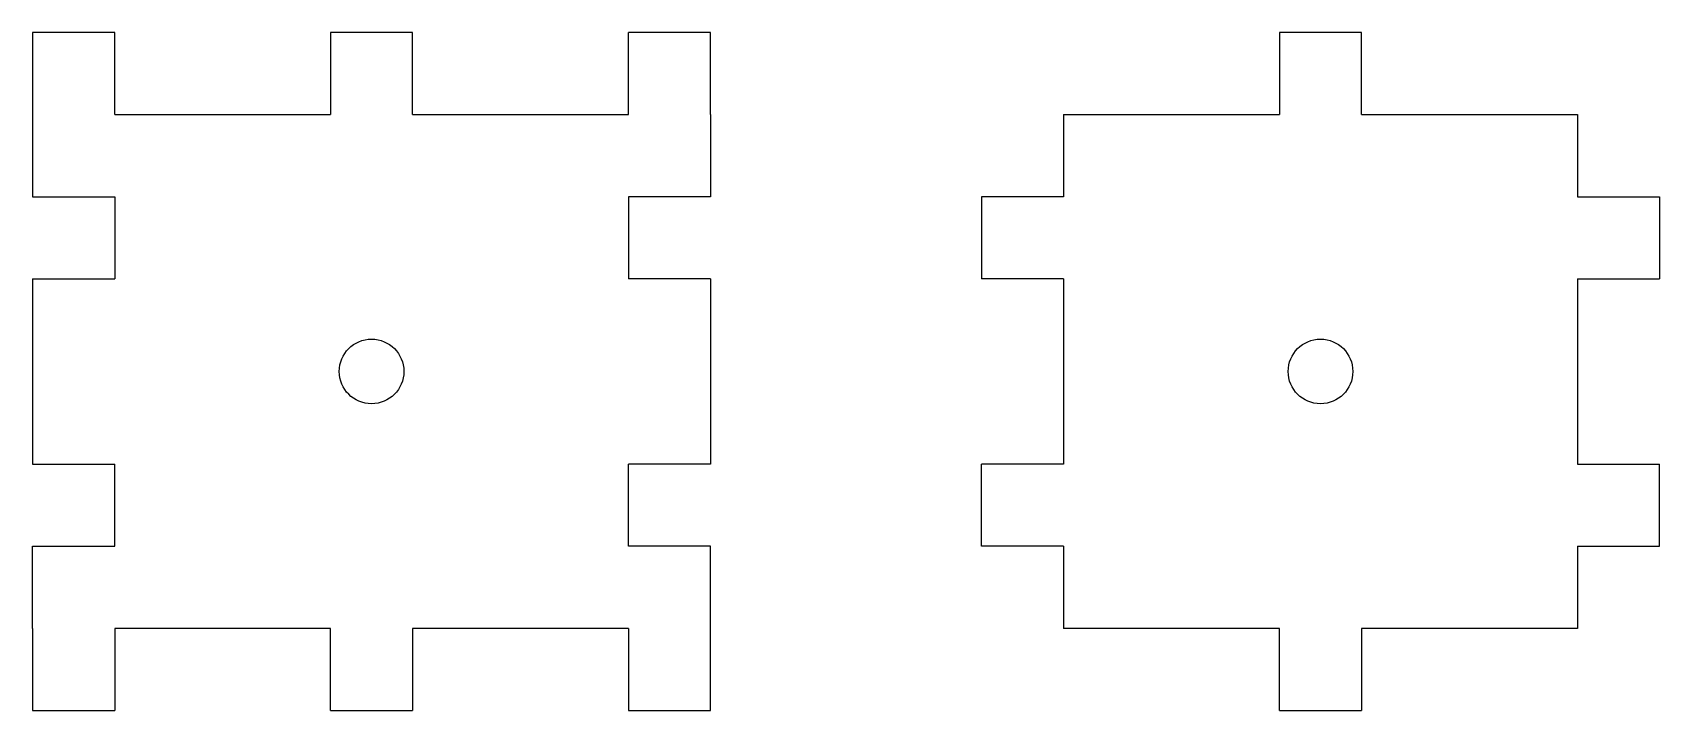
# Model space of a CAD drawing. Header units: inches. Extents: x 16.1 to 28.7, y 6.5 to 11.7.
import ezdxf

# ---------------------------------------------------------------- set-up
doc = ezdxf.new("R2010")
doc.units = ezdxf.units.IN
doc.header["$MEASUREMENT"] = 0

msp = doc.modelspace()

# ---------------------------------------------------------------- linework, layer by layer
for p, q in [((16.131, 11.727), (16.131, 11.092)), ((16.766, 11.727), (16.131, 11.727)), ((16.766, 11.092), (16.766, 11.727)), ((18.436, 11.727), (18.436, 11.092)), ((19.071, 11.727), (18.436, 11.727)), ((19.071, 11.092), (19.071, 11.727)), ((21.376, 11.727), (20.741, 11.727)), ((20.741, 11.092), (20.741, 11.727)), ((21.376, 11.092), (21.376, 11.727)), ((25.776, 11.727), (25.776, 11.092)), ((26.411, 11.727), (25.776, 11.727)), ((26.411, 11.092), (26.411, 11.727)), ((16.131, 11.092), (16.131, 10.457)), ((16.766, 11.092), (18.436, 11.092)), ((19.071, 11.092), (20.741, 11.092)), ((21.376, 11.092), (21.376, 10.457)), ((24.106, 11.092), (25.776, 11.092)), ((24.106, 11.092), (24.106, 10.457)), ((26.411, 11.092), (28.081, 11.092)), ((28.081, 11.092), (28.081, 10.457)), ((16.131, 10.457), (16.766, 10.457)), ((16.766, 10.457), (16.766, 9.822)), ((21.376, 10.457), (20.741, 10.457)), ((20.741, 10.457), (20.741, 9.822)), ((24.106, 10.457), (23.471, 10.457)), ((23.471, 10.457), (23.471, 9.822)), ((28.081, 10.457), (28.716, 10.457)), ((28.716, 10.457), (28.716, 9.822)), ((16.131, 9.822), (16.766, 9.822)), ((16.131, 9.822), (16.131, 8.387)), ((21.376, 9.822), (20.741, 9.822)), ((21.376, 9.822), (21.376, 8.387)), ((24.106, 9.822), (23.471, 9.822)), ((24.106, 9.822), (24.106, 8.387)), ((28.081, 9.822), (28.716, 9.822)), ((28.081, 9.822), (28.081, 8.387)), ((16.131, 8.387), (16.766, 8.387)), ((16.766, 7.752), (16.766, 8.387)), ((20.741, 7.752), (20.741, 8.387)), ((21.376, 8.387), (20.741, 8.387)), ((23.471, 7.752), (23.471, 8.387)), ((24.106, 8.387), (23.471, 8.387)), ((28.081, 8.387), (28.716, 8.387)), ((28.716, 7.752), (28.716, 8.387)), ((16.131, 7.117), (16.131, 7.752)), ((16.131, 7.752), (16.766, 7.752)), ((21.376, 7.752), (20.741, 7.752)), ((21.376, 7.117), (21.376, 7.752)), ((24.106, 7.752), (23.471, 7.752)), ((24.106, 7.752), (24.106, 7.117)), ((28.081, 7.752), (28.716, 7.752)), ((28.081, 7.752), (28.081, 7.117)), ((16.131, 7.117), (16.131, 6.482)), ((16.766, 7.117), (16.766, 6.482)), ((18.436, 7.117), (16.766, 7.117)), ((18.436, 6.482), (18.436, 7.117)), ((19.071, 7.117), (19.071, 6.482)), ((20.741, 7.117), (19.071, 7.117)), ((20.741, 7.117), (20.741, 6.482)), ((21.376, 6.482), (21.376, 7.117)), ((25.776, 7.117), (24.106, 7.117)), ((25.776, 6.482), (25.776, 7.117)), ((26.411, 7.117), (26.411, 6.482)), ((28.081, 7.117), (26.411, 7.117)), ((16.131, 6.482), (16.766, 6.482)), ((18.436, 6.482), (19.071, 6.482)), ((20.741, 6.482), (21.376, 6.482)), ((25.776, 6.482), (26.411, 6.482))]:
    msp.add_line(p, q)
for centre in [(18.753, 9.105), (26.094, 9.105)]:
    msp.add_circle(centre, 0.25)

doc.saveas('drawing.dxf')
